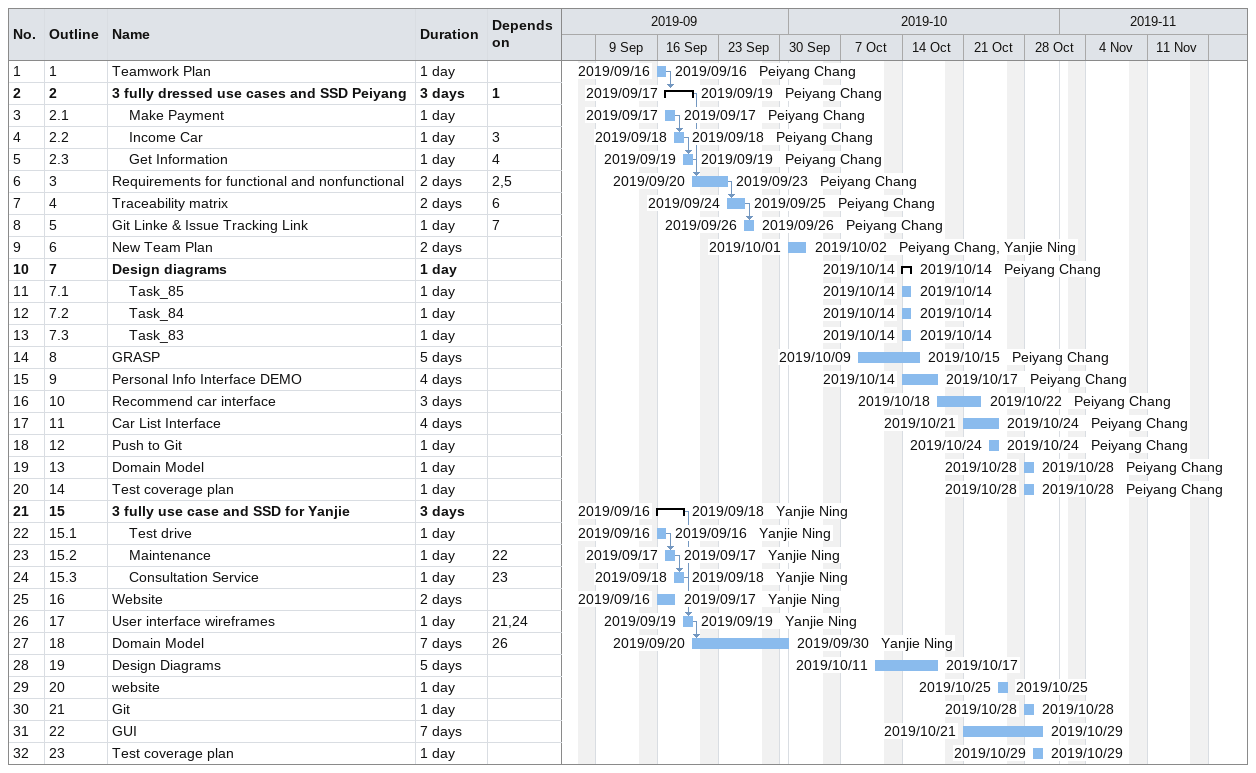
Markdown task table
| ID | WBS | Task | Duration | Start | Finish | Predecessors | Resources |
|---|---|---|---|---|---|---|---|
| 1 | 1 | Teamwork Plan | 1d | 2019-09-16 | 2019-09-16 |  | Peiyang Chang |
| 2 | 2 | **3 fully dressed use cases and SSD Peiyang** | 3d | 2019-09-17 | 2019-09-19 | 1 | Peiyang Chang |
| 3 | 2.1 | Make Payment | 1d | 2019-09-17 | 2019-09-17 |  | Peiyang Chang |
| 4 | 2.2 | Income Car | 1d | 2019-09-18 | 2019-09-18 | 3 | Peiyang Chang |
| 5 | 2.3 | Get Information | 1d | 2019-09-19 | 2019-09-19 | 4 | Peiyang Chang |
| 6 | 3 | Requirements for functional and nonfunctional | 2d | 2019-09-20 | 2019-09-23 | 2, 5 | Peiyang Chang |
| 7 | 4 | Traceability matrix | 2d | 2019-09-24 | 2019-09-25 | 6 | Peiyang Chang |
| 8 | 5 | Git Linke & Issue Tracking Link | 1d | 2019-09-26 | 2019-09-26 | 7 | Peiyang Chang |
| 9 | 6 | New Team Plan | 2d | 2019-10-01 | 2019-10-02 |  | Peiyang Chang, Yanjie Ning |
| 10 | 7 | **Design diagrams** | 1d | 2019-10-14 | 2019-10-14 |  | Peiyang Chang |
| 11 | 7.1 | Task_85 | 1d | 2019-10-14 | 2019-10-14 |  |  |
| 12 | 7.2 | Task_84 | 1d | 2019-10-14 | 2019-10-14 |  |  |
| 13 | 7.3 | Task_83 | 1d | 2019-10-14 | 2019-10-14 |  |  |
| 14 | 8 | GRASP | 5d | 2019-10-09 | 2019-10-15 |  | Peiyang Chang |
| 15 | 9 | Personal Info Interface DEMO | 4d | 2019-10-14 | 2019-10-17 |  | Peiyang Chang |
| 16 | 10 | Recommend car interface | 3d | 2019-10-18 | 2019-10-22 |  | Peiyang Chang |
| 17 | 11 | Car List Interface | 4d | 2019-10-21 | 2019-10-24 |  | Peiyang Chang |
| 18 | 12 | Push to Git | 1d | 2019-10-24 | 2019-10-24 |  | Peiyang Chang |
| 19 | 13 | Domain Model | 1d | 2019-10-28 | 2019-10-28 |  | Peiyang Chang |
| 20 | 14 | Test coverage plan | 1d | 2019-10-28 | 2019-10-28 |  | Peiyang Chang |
| 21 | 15 | **3 fully use case and SSD for Yanjie** | 3d | 2019-09-16 | 2019-09-18 |  | Yanjie Ning |
| 22 | 15.1 | Test drive | 1d | 2019-09-16 | 2019-09-16 |  | Yanjie Ning |
| 23 | 15.2 | Maintenance | 1d | 2019-09-17 | 2019-09-17 | 22 | Yanjie Ning |
| 24 | 15.3 | Consultation Service | 1d | 2019-09-18 | 2019-09-18 | 23 | Yanjie Ning |
| 25 | 16 | Website | 2d | 2019-09-16 | 2019-09-17 |  | Yanjie Ning |
| 26 | 17 | User interface wireframes | 1d | 2019-09-19 | 2019-09-19 | 21, 24 | Yanjie Ning |
| 27 | 18 | Domain Model | 7d | 2019-09-20 | 2019-09-30 | 26 | Yanjie Ning |
| 28 | 19 | Design Diagrams | 5d | 2019-10-11 | 2019-10-17 |  |  |
| 29 | 20 | website | 1d | 2019-10-25 | 2019-10-25 |  |  |
| 30 | 21 | Git | 1d | 2019-10-28 | 2019-10-28 |  |  |
| 31 | 22 | GUI | 7d | 2019-10-21 | 2019-10-29 |  |  |
| 32 | 23 | Test coverage plan | 1d | 2019-10-29 | 2019-10-29 |  |  |
